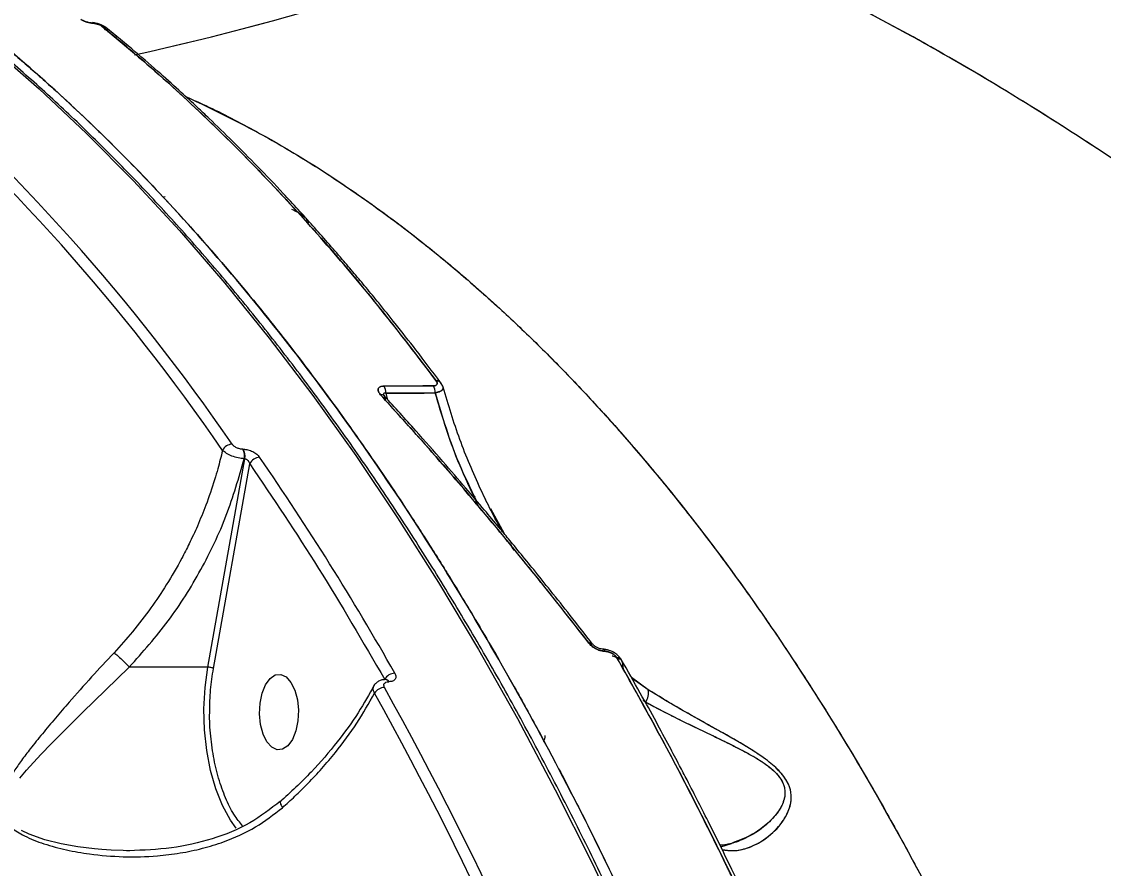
# Model space of a CAD drawing. Header units: millimetres. Extents: x -6234 to 7498, y -6127 to 5103.
# Drawn here: x 3789 to 3917.7, y -1171.7 to -1070.9 of the extents above; entities that cross this region are included whole.
import ezdxf

# ---------------------------------------------------------------- set-up
doc = ezdxf.new("R2010")
doc.units = ezdxf.units.MM
for name, color, linetype in [('DIKOM_ОБЪЕКТ', 7, 'Continuous'), ('DIKOM_РАЗМЕР_ЗОНА', 7, 'Continuous'), ('DIKOM_РАЗМЕР_ОБЪЕКТА', 7, 'Continuous')]:
    doc.layers.add(name, color=color, linetype=linetype)
doc.styles.add('style1', font='arial.ttf', dxfattribs={"width": 0.8})
doc.dimstyles.new('1-50', dxfattribs={"dimtxt": 300, "dimasz": 200, "dimexe": 100, "dimexo": 0, "dimgap": 100, "dimtad": 1, "dimtxsty": 'style1', "dimcen": 200, "dimclrd": 7, "dimclre": 7, "dimclrt": 7, "dimadec": 1, "dimazin": 2, "dimtfac": 1, "dimtmove": 0, "dimatfit": 2, "dimfxl": 0, "dimlwd": 25, "dimlwe": 18, "dimarcsym": 0})

# ---------------------------------------------------------------- blocks, each defined once
blk = doc.blocks.new('*D10')
at = {"layer": 'Defpoints', "color": 0, "transparency": 16777216}
for p in [(5627.97, 903.07), (-3229.39, -1461.51), (5627.97, -5097.58)]:
    blk.add_point(p, dxfattribs=at)
at = {"layer": 'DIKOM_РАЗМЕР_ОБЪЕКТА', "color": 7, "lineweight": 18, "transparency": 16777216}
for p, q in [((5627.97, 903.07), (5627.97, -5197.58)), ((-3229.39, -1461.51), (-3229.39, -5197.58))]:
    blk.add_line(p, q, dxfattribs=at)
at = {"layer": 'DIKOM_РАЗМЕР_ОБЪЕКТА', "color": 7, "lineweight": 25, "transparency": 16777216}
blk.add_line((-3029.39, -5097.58), (5427.97, -5097.58), dxfattribs=at)
at = {"layer": 'DIKOM_РАЗМЕР_ОБЪЕКТА', "color": 7, "transparency": 16777216}
for points in [[(-3029.39, -5064.25), (-3029.39, -5130.92), (-3229.39, -5097.58)], [(5427.97, -5064.25), (5427.97, -5130.92), (5627.97, -5097.58)]]:
    blk.add_solid(points, dxfattribs=at)
at = {"layer": 'DIKOM_РАЗМЕР_ОБЪЕКТА', "color": 7, "lineweight": 40, "transparency": 16777216, "insert": (1488.3, -4844.41), "char_height": 300, "attachment_point": 5, "style": 'style1'}
blk.add_mtext('8850', dxfattribs=at)
blk = doc.blocks.new('*D13')
at = {"layer": 'Defpoints', "color": 0, "transparency": 16777216}
for p in [(7498.07, 1778.2), (-5229.39, -1831.36), (7498.07, -6026.74)]:
    blk.add_point(p, dxfattribs=at)
at = {"layer": 'DIKOM_РАЗМЕР_ЗОНА', "color": 7, "lineweight": 18, "transparency": 16777216}
for p, q in [((7498.07, 1778.2), (7498.07, -6126.74)), ((-5229.39, -1831.36), (-5229.39, -6126.74))]:
    blk.add_line(p, q, dxfattribs=at)
at = {"layer": 'DIKOM_РАЗМЕР_ЗОНА', "color": 7, "lineweight": 25, "transparency": 16777216}
blk.add_line((-5029.39, -6026.74), (7298.07, -6026.74), dxfattribs=at)
at = {"layer": 'DIKOM_РАЗМЕР_ЗОНА', "color": 7, "transparency": 16777216}
for points in [[(-5029.39, -5993.4), (-5029.39, -6060.07), (-5229.39, -6026.74)], [(7298.07, -5993.4), (7298.07, -6060.07), (7498.07, -6026.74)]]:
    blk.add_solid(points, dxfattribs=at)
at = {"layer": 'DIKOM_РАЗМЕР_ЗОНА', "color": 7, "transparency": 16777216, "insert": (1560.69, -5773.56), "char_height": 300, "attachment_point": 5, "style": 'style1'}
blk.add_mtext('12750', dxfattribs=at)

msp = doc.modelspace()

# ---------------------------------------------------------------- linework, layer by layer
at = {"layer": 'DIKOM_ОБЪЕКТ', "color": 7, "linetype": 'Continuous', "lineweight": 15}
for p, q in [((3799.245, -1072.007), (3798.856, -1071.814)), ((3800.465, -1073.07), (3799.245, -1072.007)), ((3799.245, -1072.007), (3799.287, -1072.199)), ((3807.849, -1079.501), (3807.988, -1079.555)), ((3797.503, -1083.333), (3797.506, -1083.378)), ((3798.238, -1084.113), (3798.232, -1084.017)), ((3806.086, -1091.735), (3805.845, -1091.81)), ((3812.249, -1099.034), (3812.302, -1099.018)), ((3832.113, -1114.285), (3837.98, -1114.253)), ((3832.119, -1115.471), (3832.217, -1115.891)), ((3832.151, -1115.451), (3832.127, -1115.448)), ((3832.27, -1115.87), (3832.156, -1115.545)), ((3838.195, -1115.09), (3832.315, -1115.123)), ((3832.315, -1115.123), (3832.475, -1115.81)), ((3832.218, -1115.897), (3832.227, -1115.934)), ((3815.304, -1121.804), (3815.372, -1121.804)), ((3811.145, -1147.735), (3815.553, -1122.934)), ((3815.484, -1122.934), (3815.553, -1122.934)), ((3811.817, -1147.898), (3816.145, -1123.546)), ((3842.818, -1127.372), (3842.929, -1127.519)), ((3846.427, -1131.873), (3844.825, -1128.897)), ((3847.485, -1133.65), (3847.052, -1132.952)), ((3847.634, -1133.837), (3847.162, -1133.086)), ((3856.841, -1145.165), (3856.228, -1144.579)), ((3856.883, -1145.217), (3856.567, -1144.824)), ((3856.884, -1145.216), (3856.598, -1144.854)), ((3801.81, -1147.735), (3801.812, -1147.735)), ((3811.145, -1147.735), (3801.812, -1147.735)), ((3860.435, -1147.149), (3860.568, -1147.969)), ((3846.75, -1148.588), (3846.725, -1148.588)), ((3846.765, -1148.656), (3846.789, -1148.656)), ((3863.541, -1150.429), (3861.541, -1148.957)), ((3863.541, -1150.429), (3861.619, -1149.095)), ((3832.201, -1149.205), (3832.186, -1149.239)), ((3832.343, -1149.215), (3832.296, -1149.215)), ((3832.644, -1149.477), (3832.691, -1149.477)), ((3862.937, -1151.679), (3863.256, -1151.913)), ((3863.256, -1151.913), (3862.942, -1151.687)), ((3815.266, -1166.642), (3814.911, -1166.165)), ((3872.164, -1169.128), (3873.467, -1168.724)), ((3873.633, -1168.673), (3873.642, -1168.67))]:
    msp.add_line(p, q, dxfattribs=at)
at = {"layer": 'DIKOM_ОБЪЕКТ', "color": 7, "linetype": 'Continuous', "lineweight": 15, "flags": 128}
for points in [[(3785.348, -1073.899), (3791.075, -1078.892), (3796.725, -1084.205), (3802.293, -1089.834), (3807.775, -1095.775), (3813.165, -1102.022), (3818.46, -1108.57), (3823.655, -1115.414), (3828.746, -1122.548), (3833.727, -1129.965), (3838.596, -1137.66), (3843.348, -1145.626), (3847.978, -1153.856), (3852.484, -1162.344), (3856.861, -1171.082), (3861.105, -1180.063), (3865.214, -1189.279), (3869.183, -1198.723), (3873.009, -1208.387), (3876.689, -1218.262), (3880.22, -1228.34)], [(3788.778, -1160.972), (3789.573, -1160.021), (3790.412, -1159.081), (3791.34, -1158.089), (3792.515, -1156.869), (3793.735, -1155.631), (3795.08, -1154.286), (3796.281, -1153.097), (3798.969, -1150.466), (3801.81, -1147.735), (3801.81, -1147.735)], [(3814.541, -1166.908), (3813.862, -1165.953), (3812.914, -1164.227), (3812.113, -1162.241), (3811.476, -1160.04), (3811.021, -1157.678), (3810.756, -1155.208), (3810.688, -1152.688), (3810.818, -1150.178), (3811.145, -1147.735)], [(3821.619, -1155.338), (3821.211, -1156.345), (3820.674, -1157.088), (3820.051, -1157.507), (3819.392, -1157.568), (3818.751, -1157.266), (3818.179, -1156.625), (3817.724, -1155.698), (3817.422, -1154.56), (3817.297, -1153.302), (3817.36, -1152.027), (3817.605, -1150.838), (3818.013, -1149.831), (3818.55, -1149.088), (3819.173, -1148.669), (3819.832, -1148.608), (3820.473, -1148.91), (3821.045, -1149.551), (3821.5, -1150.478), (3821.802, -1151.616), (3821.927, -1152.874), (3821.864, -1154.149), (3821.619, -1155.338)], [(3801.879, -1169.586), (3801.631, -1169.588), (3801.615, -1169.588), (3801.478, -1169.587), (3801.095, -1169.582), (3799.643, -1169.533), (3798.55, -1169.461), (3797.659, -1169.381), (3795.681, -1169.13), (3793.713, -1168.769), (3791.776, -1168.278), (3789.917, -1167.619), (3788.998, -1167.176)]]:
    msp.add_lwpolyline(points, dxfattribs=at)
at = {"layer": 'DIKOM_ОБЪЕКТ', "color": 7, "linetype": 'Continuous', "lineweight": 15}
for centre, radius, start, end in [((3728.817, -742.626), 340.289, 282.48974, 292.63305), ((3728.815, -742.623), 340.293, 282.49184, 292.63302), ((3798.586, -1072.095), 0.664, 7.59364, 94.33047), ((3798.582, -1072.117), 0.686, 51.84504, 93.82175), ((3611.099, -1260.403), 244.736, 34.4552, 49.01533), ((3611.791, -1259.962), 245.276, 34.45514, 49.01535), ((3830.796, -1115.046), 1.521, 357.11119, 30.0055), ((3836.653, -1115.04), 1.543, 358.13255, 30.64202), ((3838.408, -1114.225), 0.568, 3.95158, 97.95479), ((3838.393, -1114.276), 0.617, 38.28627, 95.87966), ((3831.798, -1115.783), 0.479, 349.56301, 101.91629), ((3831.788, -1115.836), 0.529, 46.67012, 99.63744), ((3814.096, -1122.523), 1.33, 92.49631, 154.04717), ((3813.906, -1122.607), 1.612, 348.27455, 29.87018), ((3813.974, -1122.607), 1.612, 348.29216, 29.87614), ((3817.364, -1124.069), 1.326, 92.30871, 156.75907), ((3534.324, -1317.71), 343.646, 29.50501, 34.56527), ((3856.586, -1145.337), 0.481, 43.94906, 104.88287), ((3856.582, -1145.359), 0.502, 47.22781, 103.75122), ((3858.048, -1145.958), 0.37, 17.26547, 79.56376), ((3858.047, -1145.959), 0.372, 17.3459, 78.93844), ((3859.917, -1147.132), 0.512, 2.31734, 100.95689), ((3859.893, -1147.208), 0.583, 34.06457, 97.15127), ((3833.444, -1149.877), 1.413, 91.61848, 151.60318), ((3832.21, -1151.592), 1.436, 91.81841, 148.38527), ((3434.551, -1370.662), 454.664, 19.86927, 29.01162), ((3832.249, -1149.64), 0.427, 22.38389, 83.63776), ((3832.297, -1149.639), 0.426, 22.34874, 83.97403), ((3861.356, -1150.778), 2.213, 329.15495, 9.0658), ((3434.185, -1370.888), 453.733, 19.86993, 29.01081)]:
    msp.add_arc(centre, radius, start, end, dxfattribs=at)
for points, knots in [([(4166.399, -1233.658), (4164.904, -1231.525), (4162.138, -1227.576), (4158.292, -1222.182), (4155.117, -1217.774), (4152.521, -1214.205), (4150.27, -1211.13), (4148.118, -1208.212), (4144.619, -1203.499), (4139.76, -1197.041), (4131.891, -1186.784), (4122.286, -1174.602), (4110.184, -1159.786), (4097.231, -1144.544), (4083.433, -1129.004), (4069.683, -1114.205), (4056.024, -1100.174), (4042.503, -1086.937), (4029.029, -1074.399), (4015.633, -1062.587), (4002.351, -1051.535), (3989.208, -1041.264), (3976.249, -1031.81), (3963.512, -1023.202), (3951.036, -1015.463), (3938.846, -1008.612), (3926.972, -1002.661), (3915.439, -997.628), (3904.279, -993.525), (3893.601, -990.394), (3883.418, -988.201), (3873.779, -987.002), (3866.331, -986.611), (3862.284, -986.951), (3861.116, -987.049)], [0, 0, 0, 0, 0.0146523, 0.0271116, 0.0373357, 0.0453146, 0.0520535, 0.0588992, 0.0658591, 0.0853453, 0.1048592, 0.1397031, 0.1745476, 0.2160273, 0.2575095, 0.2990757, 0.3395071, 0.3799116, 0.4203164, 0.4607225, 0.5011281, 0.5415569, 0.582055, 0.6224678, 0.6628785, 0.70329, 0.7437037, 0.78412, 0.8246142, 0.8650705, 0.9046839, 0.9443009, 0.9839199, 1, 1, 1, 1]), ([(4165.857, -1233.959), (4163.309, -1230.334), (4158.09, -1222.906), (4149.934, -1211.667), (4141.297, -1200.057), (4132.553, -1188.631), (4123.747, -1177.435), (4115.291, -1166.972), (4109.276, -1159.722), (4105.852, -1155.656), (4104.768, -1154.372), (4103.678, -1153.087), (4102.584, -1151.8), (4101.485, -1150.512), (4097.656, -1146.041), (4091.298, -1138.741), (4082.612, -1129.051), (4074.569, -1120.321), (4067.182, -1112.508), (4060.459, -1105.566), (4054.406, -1099.454), (4049.026, -1094.131), (4044.32, -1089.56), (4040.452, -1085.863), (4037.355, -1082.941), (4035.031, -1080.771), (4033.449, -1079.305), (4032.579, -1078.503), (4032.243, -1078.194), (4032.105, -1078.067), (4032.046, -1078.012), (4032.02, -1077.989), (4032.009, -1077.978), (4032.004, -1077.974), (4032.002, -1077.972), (4028.246, -1074.767), (4021.411, -1068.26), (4011.009, -1059.436), (4001.19, -1051.318), (3992.178, -1044.237), (3983.966, -1038.054), (3978.257, -1033.932), (3974.531, -1031.314), (3972.664, -1030.017), (3970.823, -1028.753), (3969.007, -1027.52), (3967.217, -1026.317), (3961.612, -1022.597), (3952.362, -1016.764), (3939.772, -1009.574), (3927.735, -1003.458), (3916.228, -998.3), (3908.94, -995.656), (3905.329, -994.346)], [0, 0, 0, 0, 0.0304208, 0.0623319, 0.0957331, 0.1306242, 0.1625618, 0.195653, 0.2257283, 0.2297331, 0.233753, 0.2377887, 0.2418394, 0.2459055, 0.2499867, 0.2842986, 0.3161635, 0.3455816, 0.3725529, 0.3970771, 0.4191545, 0.4387848, 0.4559681, 0.4707046, 0.4811921, 0.4899527, 0.4962338, 0.498574, 0.4995217, 0.4999228, 0.5000965, 0.5001719, 0.5002051, 0.5002198, 0.5002261, 0.5002312, 0.5398575, 0.5779839, 0.6146113, 0.6497391, 0.6794118, 0.7079229, 0.7151986, 0.7223946, 0.7295108, 0.7365477, 0.7435043, 0.7503816, 0.8020668, 0.8528713, 0.902795, 0.951838, 1, 1, 1, 1]), ([(3905.329, -994.346), (3908.846, -995.62), (3915.86, -998.16), (3926.796, -1003.026), (3937.98, -1008.633), (3949.442, -1015.05), (3961.175, -1022.262), (3972.952, -1030.121), (3984.727, -1038.564), (3996.426, -1047.503), (4008.221, -1057.051), (4020.08, -1067.181), (4032.245, -1078.105), (4044.722, -1089.862), (4057.514, -1102.501), (4070.353, -1115.773), (4083.169, -1129.609), (4095.891, -1143.931), (4108.239, -1158.404), (4120.217, -1172.993), (4131.84, -1187.673), (4143.338, -1202.74), (4154.715, -1218.155), (4162.139, -1228.686), (4165.857, -1233.959)], [0, 0, 0, 0, 0.04692669, 0.09357843, 0.14006878, 0.18650874, 0.23300823, 0.27967733, 0.32393901, 0.36818559, 0.41218501, 0.45603159, 0.49981863, 0.54629651, 0.59292135, 0.63980681, 0.68677074, 0.73345108, 0.77995586, 0.82374265, 0.86756426, 0.9115129, 0.95568357, 1, 1, 1, 1]), ([(3904.424, -1314.915), (3903.158, -1308.494), (3900.63, -1295.676), (3896.24, -1276.979), (3891.437, -1258.763), (3886.191, -1241.076), (3880.511, -1223.908), (3874.513, -1207.581), (3868.223, -1192.068), (3861.689, -1177.399), (3854.82, -1163.344), (3847.651, -1149.969), (3840.045, -1137.028), (3831.983, -1124.56), (3823.441, -1112.623), (3814.576, -1101.463), (3805.418, -1091.133), (3796.016, -1081.693), (3786.606, -1073.348), (3777.218, -1066.041), (3767.864, -1059.711), (3758.357, -1054.21), (3748.696, -1049.545), (3738.708, -1045.663), (3728.437, -1042.641), (3717.936, -1040.601), (3708.506, -1039.542), (3702.58, -1039.594), (3700.157, -1039.615)], [0, 0, 0, 0, 0.0400954, 0.0800379, 0.1197785, 0.1594137, 0.1990368, 0.2387418, 0.2763389, 0.3141464, 0.3518219, 0.3893099, 0.426691, 0.4663088, 0.5059894, 0.5458269, 0.5859056, 0.6258808, 0.6656419, 0.7030218, 0.7403758, 0.7777824, 0.8153208, 0.8530729, 0.8931049, 0.9329019, 0.9725618, 1, 1, 1, 1]), ([(3916.411, -1458.505), (3916.397, -1454.968), (3916.376, -1449.841), (3916.239, -1442.078), (3916.066, -1435.11), (3915.775, -1426.798), (3915.378, -1418.063), (3914.859, -1408.915), (3914.214, -1399.484), (3913.439, -1389.846), (3912.529, -1380.059), (3911.484, -1370.169), (3910.301, -1360.211), (3908.979, -1350.214), (3907.52, -1340.202), (3905.921, -1330.196), (3904.185, -1320.213), (3902.31, -1310.271), (3900.298, -1300.383), (3898.149, -1290.562), (3895.866, -1280.821), (3893.448, -1271.17), (3890.898, -1261.62), (3888.218, -1252.181), (3885.408, -1242.863), (3882.471, -1233.673), (3879.409, -1224.621), (3876.224, -1215.715), (3872.917, -1206.962), (3869.493, -1198.37), (3865.951, -1189.946), (3862.295, -1181.697), (3858.529, -1173.629), (3854.653, -1165.748), (3850.67, -1158.061), (3846.585, -1150.573), (3842.398, -1143.29), (3838.114, -1136.217), (3833.734, -1129.36), (3829.261, -1122.722), (3824.699, -1116.31), (3820.05, -1110.126), (3815.317, -1104.176), (3810.502, -1098.464), (3805.609, -1092.994), (3800.641, -1087.768), (3795.599, -1082.792), (3790.487, -1078.067), (3785.307, -1073.599), (3780.063, -1069.389), (3774.755, -1065.442), (3769.387, -1061.76), (3763.962, -1058.344), (3758.48, -1055.208), (3753.231, -1052.465), (3749.792, -1050.907), (3748.213, -1050.192)], [0, 0, 0, 0, 0.0188203, 0.0272905, 0.0413382, 0.0559454, 0.0716291, 0.0880071, 0.1049248, 0.1222587, 0.1399212, 0.1578472, 0.1759879, 0.1943055, 0.2127706, 0.2313597, 0.2500539, 0.2688381, 0.2876992, 0.306627, 0.3256122, 0.3446475, 0.3637262, 0.3828431, 0.4019932, 0.4211724, 0.4403769, 0.4596039, 0.4788505, 0.4981141, 0.5173929, 0.536685, 0.5559886, 0.5753029, 0.5946264, 0.6139584, 0.633298, 0.652645, 0.6719989, 0.69136, 0.7107282, 0.7301036, 0.7494873, 0.76888, 0.7882826, 0.8076968, 0.827124, 0.8465663, 0.8660261, 0.885506, 0.9050094, 0.9245393, 0.9440999, 0.9636954, 0.9833306, 1, 1, 1, 1]), ([(3752.78, -1051.675), (3754.797, -1052.623), (3760.208, -1055.165), (3767.763, -1059.699), (3775.504, -1064.885), (3780.471, -1068.588), (3783.812, -1071.231), (3785.54, -1072.632), (3787.267, -1074.066), (3788.992, -1075.533), (3790.714, -1077.033), (3793.939, -1079.907), (3798.728, -1084.405), (3805.104, -1090.899), (3811.656, -1098.134), (3818.072, -1105.82), (3824.327, -1113.91), (3830.143, -1121.997), (3834.091, -1127.88), (3836.216, -1131.158), (3836.746, -1131.982), (3837.276, -1132.812), (3837.807, -1133.647), (3838.338, -1134.488), (3838.869, -1135.334), (3839.4, -1136.187), (3840.195, -1137.471), (3841.39, -1139.422), (3843.111, -1142.287), (3845.23, -1145.899), (3847.736, -1150.294), (3850.611, -1155.512), (3853.829, -1161.584), (3857.366, -1168.557), (3860.805, -1175.68), (3864.093, -1182.816), (3867.184, -1189.817), (3869.578, -1195.495), (3871.268, -1199.631), (3872.234, -1202.032), (3873.208, -1204.485), (3874.187, -1206.992), (3875.172, -1209.554), (3876.162, -1212.171), (3877.157, -1214.843), (3879.59, -1221.49), (3883.264, -1232.081), (3887.884, -1246.678), (3892.026, -1261.018), (3895.721, -1275.039), (3898.993, -1288.69), (3901.895, -1301.907), (3903.595, -1310.651), (3904.424, -1314.915)], [0, 0, 0, 0, 0.0293874, 0.0788433, 0.1119317, 0.1453743, 0.1541919, 0.1630337, 0.1718999, 0.1807905, 0.1897053, 0.1986444, 0.23105, 0.2650429, 0.3006228, 0.3377897, 0.3718099, 0.4070596, 0.4390959, 0.442294, 0.445501, 0.4487171, 0.4519426, 0.4551774, 0.4584214, 0.4616742, 0.4649364, 0.4730746, 0.483779, 0.4970496, 0.5130234, 0.5316046, 0.5527931, 0.5765889, 0.6029919, 0.6240113, 0.6464332, 0.6702571, 0.6775442, 0.684953, 0.6924835, 0.7001361, 0.7079101, 0.715806, 0.7238234, 0.7319627, 0.7752962, 0.8169489, 0.856921, 0.895212, 0.9318222, 0.9667516, 1, 1, 1, 1]), ([(4064.741, -1226.026), (4060.671, -1221.079), (4052.526, -1211.178), (4040.11, -1196.857), (4027.556, -1182.936), (4014.894, -1169.506), (4002.2, -1156.637), (3989.791, -1144.635), (3977.695, -1133.482), (3965.909, -1123.13), (3954.192, -1113.36), (3942.552, -1104.179), (3930.594, -1095.302), (3918.413, -1086.874), (3906.11, -1079.041), (3894.147, -1072.111), (3882.522, -1066.078), (3871.253, -1060.975), (3860.667, -1056.853), (3854.086, -1054.931), (3850.956, -1054.016)], [0, 0, 0, 0, 0.0553792, 0.1108168, 0.1664571, 0.2224439, 0.2783422, 0.3339096, 0.3861328, 0.4383161, 0.4905822, 0.5430553, 0.5958385, 0.6545406, 0.7129086, 0.7711228, 0.8293613, 0.8878044, 0.9466257, 1, 1, 1, 1]), ([(4064.741, -1226.026), (4063.488, -1224.491), (4060.927, -1221.352), (4056.98, -1216.594), (4052.85, -1211.677), (4048.535, -1206.613), (4044.034, -1201.408), (4039.682, -1196.454), (4036.012, -1192.336), (4033.007, -1189.001), (4030.312, -1186.035), (4027.336, -1182.792), (4024.003, -1179.2), (4020.49, -1175.459), (4017.15, -1171.948), (4014.86, -1169.568), (4013.542, -1168.206), (4012.978, -1167.624), (4012.462, -1167.093), (4011.994, -1166.613), (4011.575, -1166.182), (4009.479, -1164.036), (4005.87, -1160.378), (4000.787, -1155.325), (3995.813, -1150.469), (3990.869, -1145.733), (3985.798, -1140.968), (3981.258, -1136.787), (3977.181, -1133.098), (3973.694, -1129.988), (3970.3, -1127.004), (3966.997, -1124.144), (3963.787, -1121.403), (3960.67, -1118.778), (3955.536, -1114.515), (3948.515, -1108.851), (3939.764, -1102.1), (3931.151, -1095.753), (3922.647, -1089.788), (3914.223, -1084.193), (3905.419, -1078.674), (3896.27, -1073.329), (3886.747, -1068.229), (3877.492, -1063.753), (3868.456, -1059.836), (3862.658, -1057.749), (3859.769, -1056.709)], [0, 0, 0, 0, 0.0179876, 0.0367765, 0.0563658, 0.0767561, 0.0979471, 0.1199378, 0.1380068, 0.1494629, 0.1620316, 0.1757123, 0.1910471, 0.2085283, 0.2246548, 0.2375301, 0.2403655, 0.2429775, 0.2453671, 0.2475337, 0.2494772, 0.2511982, 0.276647, 0.2996037, 0.3217504, 0.3456953, 0.3682721, 0.3922598, 0.4088967, 0.4251311, 0.4409632, 0.4563931, 0.4714206, 0.4860461, 0.50027, 0.5438568, 0.585595, 0.6254872, 0.6683377, 0.7099847, 0.7504313, 0.8008988, 0.850377, 0.899963, 0.9501454, 1, 1, 1, 1]), ([(3797.501, -1071.092), (3797.359, -1071.072), (3797.076, -1071.033), (3796.667, -1070.924), (3796.302, -1070.786), (3796.131, -1070.679), (3796.045, -1070.626)], [0, 0, 0, 0, 0.2496279, 0.4995139, 0.7495271, 1, 1, 1, 1]), ([(3796.045, -1070.626), (3796.143, -1070.686), (3796.337, -1070.804), (3796.84, -1070.986), (3797.251, -1071.052), (3797.501, -1071.092)], [0, 0, 0, 0, 0.281524, 0.5622234, 1, 1, 1, 1]), ([(3799.005, -1071.578), (3798.914, -1071.512), (3798.727, -1071.378), (3798.357, -1071.22), (3797.92, -1071.088), (3797.609, -1071.044), (3797.449, -1071.021)], [0, 0, 0, 0, 0.2276077, 0.4688166, 0.7253088, 1, 1, 1, 1]), ([(3798.536, -1071.433), (3798.478, -1071.393), (3798.362, -1071.314), (3798.102, -1071.214), (3797.807, -1071.134), (3797.603, -1071.106), (3797.501, -1071.092)], [0, 0, 0, 0, 0.2509302, 0.5005638, 0.7502883, 1, 1, 1, 1]), ([(3797.501, -1071.092), (3797.615, -1071.108), (3797.844, -1071.141), (3798.146, -1071.228), (3798.386, -1071.328), (3798.486, -1071.398), (3798.536, -1071.433)], [0, 0, 0, 0, 0.2789797, 0.5583312, 0.7785727, 1, 1, 1, 1]), ([(3838.33, -1113.663), (3836.155, -1110.806), (3831.89, -1105.204), (3825.43, -1097.526), (3818.879, -1090.282), (3812.197, -1083.502), (3805.373, -1077.123), (3800.794, -1073.312), (3798.536, -1071.433)], [0, 0, 0, 0, 0.1733412, 0.3400092, 0.5000004, 0.6710988, 0.8377669, 1, 1, 1, 1]), ([(3798.536, -1071.433), (3801.138, -1073.607), (3806.334, -1077.95), (3813.95, -1085.204), (3821.855, -1093.456), (3830.029, -1102.826), (3835.56, -1110.047), (3838.33, -1113.663)], [0, 0, 0, 0, 0.1870189, 0.3735556, 0.5598975, 0.7796495, 1, 1, 1, 1]), ([(3798.856, -1071.814), (3798.873, -1071.819), (3799.046, -1071.866), (3799.151, -1071.94), (3799.245, -1072.007)], [0, 0, 0, 0, 0.0998004, 1, 1, 1, 1]), ([(3838.835, -1113.844), (3837.863, -1112.55), (3836.082, -1110.181), (3833.625, -1107.046), (3831.645, -1104.582), (3830.018, -1102.6), (3828.572, -1100.869), (3826.472, -1098.398), (3823.661, -1095.189), (3820.306, -1091.521), (3817.109, -1088.166), (3814.171, -1085.197), (3811.772, -1082.862), (3809.742, -1080.939), (3807.822, -1079.159), (3805.373, -1076.954), (3802.381, -1074.35), (3800.19, -1072.551), (3799.006, -1071.578)], [0, 0, 0, 0, 0.0778225, 0.1424734, 0.1940106, 0.2330269, 0.2692141, 0.3060774, 0.3950431, 0.4843545, 0.5601338, 0.6347763, 0.7028453, 0.7371197, 0.7837895, 0.8431278, 0.9151771, 1, 1, 1, 1]), ([(3808.476, -1079.773), (3811.874, -1081.419), (3818.744, -1084.747), (3828.849, -1091.183), (3838.816, -1098.692), (3848.507, -1107.295), (3857.878, -1116.908), (3866.908, -1127.489), (3875.603, -1139.032), (3883.966, -1151.532), (3892.109, -1165.192), (3899.964, -1179.981), (3907.461, -1195.851), (3914.459, -1212.486), (3920.948, -1229.895), (3926.981, -1248.021), (3930.556, -1260.677), (3932.348, -1267.023)], [0, 0, 0, 0, 0.0641661, 0.1297612, 0.1955762, 0.261386, 0.326783, 0.3919663, 0.4571303, 0.522468, 0.5881745, 0.6572389, 0.7258632, 0.7942343, 0.8625697, 0.9310849, 1, 1, 1, 1]), ([(3808.545, -1079.837), (3809.203, -1080.123), (3811.898, -1081.294), (3816.55, -1083.733), (3822.485, -1087.148), (3828.346, -1090.963), (3834.179, -1095.174), (3839.481, -1099.404), (3844.269, -1103.549), (3848.564, -1107.525), (3852.886, -1111.796), (3857.141, -1116.28), (3860.677, -1120.241), (3863.509, -1123.56), (3865.73, -1126.245), (3867.967, -1129.037), (3870.22, -1131.938), (3872.487, -1134.952), (3874.767, -1138.08), (3877.472, -1141.912), (3880.629, -1146.569), (3884.255, -1152.192), (3887.977, -1158.27), (3891.67, -1164.629), (3894.938, -1170.564), (3897.801, -1175.999), (3900.257, -1180.84), (3902.916, -1186.278), (3904.836, -1190.371), (3906.131, -1193.209), (3906.561, -1194.157), (3906.995, -1195.121), (3907.434, -1196.103), (3907.877, -1197.102), (3908.398, -1198.283), (3909.075, -1199.835), (3909.986, -1201.947), (3911.131, -1204.651), (3912.504, -1207.958), (3914.028, -1211.727), (3915.532, -1215.549), (3917.223, -1219.964), (3918.973, -1224.675), (3920.945, -1230.19), (3923.433, -1237.403), (3926.374, -1246.452), (3929.537, -1256.881), (3931.435, -1263.73), (3932.348, -1267.023)], [0, 0, 0, 0, 0.01234328, 0.05057584, 0.08841287, 0.12612879, 0.16439287, 0.20320675, 0.23200007, 0.26137418, 0.29132945, 0.32186743, 0.35118568, 0.36710899, 0.38330846, 0.39978372, 0.41653597, 0.43356395, 0.45086915, 0.46845111, 0.49585406, 0.52463748, 0.55480117, 0.5863464, 0.6164724, 0.63805782, 0.66084366, 0.68157276, 0.70988587, 0.71385327, 0.71788093, 0.72196872, 0.72611661, 0.73032461, 0.73459279, 0.7410035, 0.74979148, 0.76095694, 0.77450101, 0.79042328, 0.80679274, 0.82048371, 0.84303579, 0.86228857, 0.88462367, 0.925919, 0.96437835, 1, 1, 1, 1]), ([(3823.132, -1094.872), (3823.124, -1094.829), (3823.077, -1094.569), (3822.698, -1094.139), (3821.927, -1093.633), (3821.414, -1093.391), (3821.16, -1093.27)], [0, 0, 0, 0, 0.0909869, 0.5511848, 0.7779227, 1, 1, 1, 1]), ([(3832.113, -1114.285), (3831.938, -1114.302), (3831.589, -1114.334), (3831.37, -1114.606), (3831.413, -1114.951), (3831.604, -1115.194), (3831.699, -1115.314)], [0, 0, 0, 0, 0.2497428, 0.499184, 0.7502572, 1, 1, 1, 1]), ([(3831.699, -1115.314), (3831.604, -1115.194), (3831.413, -1114.953), (3831.378, -1114.661), (3831.479, -1114.472), (3831.629, -1114.365), (3831.842, -1114.297), (3832.023, -1114.289), (3832.113, -1114.285)], [0, 0, 0, 0, 0.2482701, 0.4980335, 0.6249995, 0.7486035, 0.8738543, 1, 1, 1, 1]), ([(3837.98, -1114.253), (3836.885, -1114.267), (3834.929, -1114.292), (3832.973, -1114.287), (3832.113, -1114.285)], [0, 0, 0, 0, 0.5600096, 1, 1, 1, 1]), ([(3837.98, -1114.253), (3838.034, -1114.25), (3838.141, -1114.244), (3838.271, -1114.205), (3838.37, -1114.146), (3838.451, -1114.041), (3838.462, -1113.875), (3838.374, -1113.733), (3838.33, -1113.663)], [0, 0, 0, 0, 0.12700855, 0.25113107, 0.37500332, 0.50107183, 0.75060111, 1, 1, 1, 1]), ([(3838.33, -1113.663), (3838.378, -1113.742), (3838.475, -1113.902), (3838.434, -1114.102), (3838.255, -1114.229), (3838.072, -1114.245), (3837.98, -1114.253)], [0, 0, 0, 0, 0.2806223, 0.5601704, 0.7796485, 1, 1, 1, 1]), ([(3839.133, -1114.404), (3839.105, -1114.321), (3839.05, -1114.152), (3838.935, -1113.981), (3838.876, -1113.893)], [0, 0, 0, 0, 0.487501, 1, 1, 1, 1]), ([(3856.462, -1144.872), (3854.772, -1142.704), (3851.471, -1138.471), (3846.509, -1132.366), (3841.568, -1126.471), (3836.628, -1120.765), (3833.321, -1117.108), (3831.699, -1115.314)], [0, 0, 0, 0, 0.2074363, 0.4049711, 0.6038356, 0.8057297, 1, 1, 1, 1]), ([(3831.699, -1115.314), (3834.036, -1117.912), (3838.708, -1123.104), (3846.987, -1132.85), (3852.868, -1140.311), (3856.462, -1144.872)], [0, 0, 0, 0, 0.28010665, 0.55998664, 1, 1, 1, 1]), ([(3832.125, -1115.443), (3832.114, -1115.413), (3832.083, -1115.335), (3832.082, -1115.225), (3832.103, -1115.136), (3832.145, -1115.096), (3832.192, -1115.084), (3832.251, -1115.093), (3832.293, -1115.112), (3832.315, -1115.123)], [0, 0, 0, 0, 0.146046, 0.3863139, 0.5727898, 0.6733284, 0.7725018, 0.8789108, 1, 1, 1, 1]), ([(3832.117, -1115.431), (3832.11, -1115.415), (3832.087, -1115.354), (3832.084, -1115.259), (3832.092, -1115.157), (3832.134, -1115.099), (3832.19, -1115.084), (3832.25, -1115.092), (3832.293, -1115.112), (3832.315, -1115.123)], [0, 0, 0, 0, 0.0810887, 0.3060146, 0.4967665, 0.6601473, 0.7646346, 0.8756201, 1, 1, 1, 1]), ([(3856.921, -1144.99), (3856.034, -1143.848), (3854.371, -1141.708), (3852.035, -1138.764), (3850.032, -1136.271), (3848.362, -1134.22), (3846.988, -1132.548), (3845.594, -1130.867), (3843.905, -1128.847), (3841.679, -1126.223), (3838.954, -1123.064), (3835.725, -1119.391), (3833.398, -1116.826), (3832.151, -1115.451)], [0, 0, 0, 0, 0.1089539, 0.2041368, 0.2855728, 0.3532817, 0.4072713, 0.4524928, 0.5222853, 0.6119088, 0.7213772, 0.8507222, 1, 1, 1, 1]), ([(3832.315, -1115.123), (3833.412, -1115.124), (3835.372, -1115.128), (3837.332, -1115.101), (3838.195, -1115.09)], [0, 0, 0, 0, 0.5600005, 1, 1, 1, 1]), ([(3838.195, -1115.09), (3838.416, -1115.034), (3838.857, -1114.922), (3839.155, -1114.662), (3839.138, -1114.491), (3839.131, -1114.422)], [0, 0, 0, 0, 0.3737519, 0.7460181, 1, 1, 1, 1]), ([(3839.081, -1114.661), (3839.077, -1114.677), (3839.052, -1114.779), (3838.765, -1114.948), (3838.385, -1115.043), (3838.195, -1115.09)], [0, 0, 0, 0, 0.0801438, 0.5396126, 1, 1, 1, 1]), ([(3843.433, -1128.746), (3842.465, -1126.715), (3840.38, -1122.337), (3838.957, -1117.62), (3838.195, -1115.09)], [0, 0, 0, 0, 0.4637014, 1, 1, 1, 1]), ([(3838.195, -1115.09), (3839.036, -1117.911), (3840.363, -1122.358), (3842.384, -1126.44), (3843.123, -1127.932)], [0, 0, 0, 0, 0.6343914, 1, 1, 1, 1]), ([(3846.271, -1131.667), (3846.262, -1131.653), (3845.249, -1130.04), (3843.477, -1126.38), (3841.011, -1120.674), (3839.778, -1116.511), (3839.158, -1114.417)], [0, 0, 0, 0, 0.0027987, 0.3126512, 0.6542634, 1, 1, 1, 1]), ([(3812.9, -1121.941), (3812.72, -1122.673), (3812.434, -1123.838), (3811.789, -1126.017), (3811.008, -1128.302), (3809.973, -1130.843), (3809.001, -1132.946), (3807.799, -1135.295), (3806.311, -1137.863), (3804.351, -1140.781), (3802.281, -1143.492), (3800.737, -1145.195), (3799.991, -1146.017)], [0, 0, 0, 0, 0.0834191, 0.132634, 0.2497649, 0.3471559, 0.4307757, 0.5006423, 0.6321797, 0.7504937, 0.879492, 1, 1, 1, 1]), ([(3815.484, -1122.934), (3815.246, -1122.911), (3814.773, -1122.863), (3814.006, -1122.621), (3813.328, -1122.301), (3813.042, -1122.06), (3812.9, -1121.941)], [0, 0, 0, 0, 0.2536775, 0.5054268, 0.754146, 1, 1, 1, 1]), ([(3815.304, -1121.804), (3815.246, -1121.802), (3815.129, -1121.797), (3814.941, -1121.759), (3814.753, -1121.702), (3814.512, -1121.598), (3814.236, -1121.428), (3814.104, -1121.272), (3814.038, -1121.194)], [0, 0, 0, 0, 0.12583049, 0.25106982, 0.37587233, 0.5013453, 0.75057179, 1, 1, 1, 1]), ([(3815.372, -1121.804), (3815.461, -1121.808), (3815.639, -1121.815), (3815.927, -1121.874), (3816.216, -1121.963), (3816.584, -1122.123), (3817.006, -1122.383), (3817.209, -1122.624), (3817.31, -1122.744)], [0, 0, 0, 0, 0.1253214, 0.2510266, 0.3755218, 0.5013187, 0.7504897, 1, 1, 1, 1]), ([(3801.812, -1147.735), (3803.406, -1145.942), (3806.594, -1142.353), (3810.43, -1136.203), (3813.542, -1129.705), (3814.837, -1125.192), (3815.484, -1122.934)], [0, 0, 0, 0, 0.2502245, 0.5007422, 0.7502462, 1, 1, 1, 1]), ([(3815.553, -1122.934), (3815.583, -1122.937), (3815.646, -1122.943), (3815.745, -1122.986), (3815.846, -1123.054), (3815.962, -1123.17), (3816.076, -1123.337), (3816.122, -1123.476), (3816.145, -1123.546)], [0, 0, 0, 0, 0.1100301, 0.228111, 0.357549, 0.5008011, 0.749998, 1, 1, 1, 1]), ([(3816.145, -1123.546), (3818.901, -1127.634), (3824.412, -1135.812), (3829.604, -1144.741), (3832.201, -1149.205)], [0, 0, 0, 0, 0.500002, 1, 1, 1, 1]), ([(3846.271, -1131.667), (3845.725, -1130.708), (3844.753, -1129.001), (3843.915, -1127.205), (3843.547, -1126.418)], [0, 0, 0, 0, 0.5617523, 1, 1, 1, 1]), ([(3858.402, -1145.848), (3858.219, -1145.828), (3857.854, -1145.787), (3857.299, -1145.558), (3856.804, -1145.249), (3856.576, -1144.998), (3856.462, -1144.872)], [0, 0, 0, 0, 0.2499777, 0.5004418, 0.7507586, 1, 1, 1, 1]), ([(3856.462, -1144.872), (3856.592, -1145.013), (3856.852, -1145.294), (3857.387, -1145.601), (3857.923, -1145.8), (3858.242, -1145.832), (3858.402, -1145.848)], [0, 0, 0, 0, 0.2795228, 0.5596885, 0.7802021, 1, 1, 1, 1]), ([(3858.118, -1145.594), (3858.008, -1145.583), (3857.781, -1145.558), (3857.447, -1145.421), (3857.14, -1145.23), (3856.994, -1145.07), (3856.921, -1144.99)], [0, 0, 0, 0, 0.2392352, 0.4896177, 0.7461584, 1, 1, 1, 1]), ([(3799.991, -1146.017), (3799.093, -1146.985), (3797.24, -1148.98), (3794.946, -1151.579), (3793.014, -1153.818), (3791.465, -1155.665), (3790.117, -1157.336), (3788.995, -1158.808), (3788.047, -1160.154), (3787.248, -1161.453), (3786.721, -1162.574), (3786.462, -1163.45), (3786.335, -1164.373), (3786.5, -1165.317), (3787.093, -1166.211), (3787.72, -1166.822), (3788.483, -1167.362), (3789.755, -1168.067), (3791.705, -1168.831), (3794.321, -1169.525), (3797.48, -1170.077), (3801.104, -1170.372), (3804.718, -1170.284), (3807.857, -1169.902), (3810.499, -1169.352), (3813.535, -1168.411), (3816.838, -1166.945), (3818.987, -1165.277), (3820.026, -1164.47)], [0, 0, 0, 0, 0.0604716, 0.1246576, 0.1657799, 0.2076501, 0.2490783, 0.2812381, 0.3113053, 0.344855, 0.3738878, 0.3903484, 0.4052853, 0.4367079, 0.4521771, 0.4682156, 0.4839577, 0.4996503, 0.5393268, 0.5823079, 0.6251112, 0.6871935, 0.7495453, 0.7916595, 0.8334007, 0.8744714, 0.939278, 1, 1, 1, 1]), ([(3799.991, -1146.017), (3800.13, -1146.127), (3800.415, -1146.353), (3800.92, -1146.812), (3801.417, -1147.299), (3801.682, -1147.592), (3801.81, -1147.735)], [0, 0, 0, 0, 0.2425981, 0.4999041, 0.7572703, 1, 1, 1, 1]), ([(3860.377, -1146.885), (3860.277, -1146.738), (3860.067, -1146.434), (3859.549, -1146.033), (3859.004, -1145.769), (3858.506, -1145.627), (3858.251, -1145.606), (3858.118, -1145.594)], [0, 0, 0, 0, 0.2137236, 0.4457151, 0.7032695, 0.8458755, 1, 1, 1, 1]), ([(3859.82, -1146.629), (3859.747, -1146.53), (3859.603, -1146.332), (3859.237, -1146.082), (3858.89, -1145.934), (3858.605, -1145.863), (3858.469, -1145.853), (3858.402, -1145.848)], [0, 0, 0, 0, 0.2500473, 0.4994434, 0.7491974, 0.8760833, 1, 1, 1, 1]), ([(3858.402, -1145.848), (3858.558, -1145.869), (3858.871, -1145.909), (3859.3, -1146.12), (3859.633, -1146.367), (3859.757, -1146.542), (3859.82, -1146.629)], [0, 0, 0, 0, 0.2789099, 0.5583421, 0.7788063, 1, 1, 1, 1]), ([(3859.247, -1146.383), (3859.26, -1146.386), (3859.442, -1146.422), (3859.679, -1146.543), (3859.977, -1146.69), (3860.076, -1146.79), (3860.123, -1146.838)], [0, 0, 0, 0, 0.0333317, 0.4879133, 0.7565865, 1, 1, 1, 1]), ([(3811.817, -1147.898), (3811.779, -1147.876), (3811.702, -1147.834), (3811.522, -1147.78), (3811.324, -1147.743), (3811.205, -1147.738), (3811.145, -1147.735)], [0, 0, 0, 0, 0.24990046, 0.49982497, 0.74991353, 1, 1, 1, 1]), ([(3860.085, -1146.818), (3860.034, -1146.758), (3859.969, -1146.68), (3859.842, -1146.634), (3859.815, -1146.623)], [0, 0, 0, 0, 0.7825391, 1, 1, 1, 1]), ([(3859.82, -1146.629), (3862.308, -1151.089), (3867.28, -1160.001), (3873.809, -1173.205), (3879.605, -1185.802), (3882.957, -1193.82), (3884.634, -1197.832)], [0, 0, 0, 0, 0.2802028, 0.5599211, 0.7797707, 1, 1, 1, 1]), ([(3884.634, -1197.832), (3883.719, -1195.623), (3882.003, -1191.478), (3879.527, -1185.787), (3877.453, -1181.162), (3875.763, -1177.496), (3874.695, -1175.221), (3874.053, -1173.872), (3873.765, -1173.267), (3873.494, -1172.702), (3873.24, -1172.174), (3873.004, -1171.685), (3871.343, -1168.252), (3868.329, -1162.228), (3864.003, -1154.036), (3861.167, -1149.015), (3859.82, -1146.629)], [0, 0, 0, 0, 0.1208229, 0.2266499, 0.3174814, 0.3821916, 0.4363212, 0.4487502, 0.4604524, 0.4714302, 0.4816812, 0.4912068, 0.5000065, 0.6824331, 0.8490976, 1, 1, 1, 1]), ([(3885.14, -1198.008), (3884.447, -1196.329), (3883.204, -1193.316), (3881.516, -1189.372), (3880.187, -1186.329), (3879.071, -1183.816), (3876.957, -1179.124), (3874.225, -1173.286), (3870.915, -1166.55), (3868.767, -1162.334), (3867.168, -1159.271), (3865.954, -1156.975), (3864.399, -1154.088), (3862.494, -1150.621), (3861.09, -1148.151), (3860.331, -1146.816)], [0, 0, 0, 0, 0.0917609, 0.1646053, 0.2185884, 0.2618715, 0.3060422, 0.4843636, 0.5980495, 0.7029251, 0.7371979, 0.7838671, 0.8432036, 0.9152345, 1, 1, 1, 1]), ([(3811.375, -1153.067), (3811.393, -1152.181), (3811.429, -1150.422), (3811.688, -1148.734), (3811.817, -1147.898)], [0, 0, 0, 0, 0.5040443, 1, 1, 1, 1]), ([(3833.404, -1148.464), (3833.46, -1148.597), (3833.571, -1148.861), (3833.464, -1149.196), (3833.172, -1149.431), (3832.851, -1149.462), (3832.691, -1149.477)], [0, 0, 0, 0, 0.250006, 0.4998073, 0.7495112, 1, 1, 1, 1]), ([(3830.959, -1149.855), (3830.344, -1150.961), (3829.075, -1153.247), (3826.552, -1156.729), (3823.478, -1160.333), (3820.993, -1162.631), (3819.717, -1163.812)], [0, 0, 0, 0, 0.2262621, 0.4674012, 0.7264758, 1, 1, 1, 1]), ([(3830.987, -1150.839), (3830.904, -1150.662), (3830.757, -1150.347), (3830.864, -1150.108), (3830.911, -1150.002)], [0, 0, 0, 0, 0.5596197, 1, 1, 1, 1]), ([(3832.297, -1149.215), (3832.152, -1149.226), (3831.855, -1149.247), (3831.448, -1149.411), (3831.104, -1149.656), (3830.961, -1149.878), (3830.889, -1149.988)], [0, 0, 0, 0, 0.2390653, 0.4886864, 0.7437159, 1, 1, 1, 1]), ([(3832.164, -1150.156), (3832.127, -1150.067), (3832.053, -1149.889), (3832.126, -1149.665), (3832.323, -1149.509), (3832.537, -1149.488), (3832.644, -1149.477)], [0, 0, 0, 0, 0.2500155, 0.4998974, 0.749165, 1, 1, 1, 1]), ([(3872.324, -1169.453), (3872.76, -1169.52), (3873.744, -1169.672), (3875.516, -1169.293), (3877.595, -1168.24), (3879.343, -1166.548), (3880.353, -1164.73), (3880.669, -1163.238), (3880.328, -1161.674), (3879.337, -1160.211), (3877.461, -1158.582), (3874.877, -1156.954), (3871.899, -1155.281), (3868.992, -1153.667), (3866.182, -1152.063), (3864.423, -1150.975), (3863.541, -1150.429)], [0, 0, 0, 0, 0.0664074, 0.1497453, 0.2756872, 0.4028295, 0.4668424, 0.5317019, 0.5754514, 0.6190644, 0.6625715, 0.7312408, 0.7993009, 0.8662942, 0.9329909, 1, 1, 1, 1]), ([(3872.327, -1169.46), (3872.792, -1169.526), (3873.809, -1169.67), (3875.164, -1169.358), (3876.396, -1168.847), (3877.415, -1168.233), (3878.307, -1167.514), (3879.048, -1166.752), (3879.663, -1165.949), (3880.163, -1165.067), (3880.456, -1164.213), (3880.562, -1163.49), (3880.56, -1162.884), (3880.449, -1162.253), (3880.12, -1161.357), (3879.469, -1160.421), (3878.541, -1159.52), (3877.696, -1158.829), (3876.675, -1158.106), (3875.475, -1157.34), (3874.032, -1156.483), (3872.341, -1155.527), (3869.901, -1154.172), (3866.877, -1152.481), (3864.656, -1151.114), (3863.541, -1150.429)], [0, 0, 0, 0, 0.07070658, 0.15480187, 0.21093213, 0.26778992, 0.32361019, 0.3671557, 0.40770737, 0.45282198, 0.49247642, 0.51455772, 0.53490722, 0.55699332, 0.57759757, 0.61989683, 0.64053535, 0.66252437, 0.68800686, 0.71620278, 0.7474636, 0.78777838, 0.83202, 0.91575348, 1, 1, 1, 1]), ([(3820.026, -1164.47), (3820.526, -1164.018), (3821.578, -1163.069), (3823.142, -1161.518), (3824.762, -1159.778), (3826.762, -1157.408), (3828.972, -1154.417), (3830.315, -1152.032), (3830.987, -1150.839)], [0, 0, 0, 0, 0.1088724, 0.2289022, 0.3600866, 0.5024281, 0.7512142, 1, 1, 1, 1]), ([(3863.256, -1151.913), (3863.411, -1151.997), (3863.748, -1152.179), (3864.298, -1152.471), (3865.076, -1152.879), (3865.792, -1153.246), (3866.672, -1153.689), (3867.58, -1154.14), (3868.81, -1154.739), (3870.114, -1155.367), (3871.405, -1155.986), (3872.621, -1156.575), (3873.807, -1157.161), (3874.994, -1157.773), (3876.2, -1158.445), (3877.539, -1159.286), (3878.651, -1160.185), (3879.353, -1161.088), (3879.675, -1161.75), (3879.818, -1162.392), (3879.815, -1162.977), (3879.704, -1163.536), (3879.457, -1164.212), (3879.004, -1164.981), (3878.34, -1165.782), (3877.595, -1166.491), (3876.532, -1167.319), (3875.116, -1168.138), (3873.527, -1168.777), (3872.507, -1168.916), (3872.088, -1168.973)], [0, 0, 0, 0, 0.0133931, 0.0290004, 0.0468252, 0.0787829, 0.0882552, 0.1188408, 0.1522133, 0.18625, 0.2212021, 0.2523936, 0.2798415, 0.3121949, 0.343679, 0.3739765, 0.4210365, 0.444336, 0.4681281, 0.4905322, 0.5152869, 0.5375463, 0.5622486, 0.6085094, 0.655768, 0.7023274, 0.7489866, 0.8424505, 0.9352425, 1, 1, 1, 1]), ([(3863.256, -1151.913), (3864.504, -1152.57), (3866.993, -1153.881), (3870.381, -1155.492), (3873.171, -1156.837), (3875.309, -1157.925), (3877.123, -1158.989), (3878.478, -1160.036), (3879.334, -1161.001), (3879.774, -1161.973), (3879.87, -1163.176), (3879.389, -1164.459), (3878.109, -1166.14), (3876.125, -1167.717), (3874.4, -1168.353), (3873.578, -1168.656)], [0, 0, 0, 0, 0.1143574, 0.2278891, 0.2875658, 0.3470437, 0.4056183, 0.4423997, 0.4785223, 0.5151021, 0.5523813, 0.6282147, 0.7048566, 0.8593858, 1, 1, 1, 1]), ([(3814.911, -1166.165), (3814.734, -1165.937), (3814.164, -1165.209), (3813.344, -1163.575), (3812.491, -1161.31), (3811.849, -1158.729), (3811.482, -1155.977), (3811.331, -1154.053), (3811.374, -1153.093), (3811.375, -1153.067)], [0, 0, 0, 0, 0.080536, 0.2578114, 0.440655, 0.6264148, 0.8121745, 0.9950202, 1, 1, 1, 1]), ([(3851.099, -1156.607), (3851.101, -1156.602), (3851.197, -1156.411), (3851.277, -1156.124), (3851.277, -1155.863), (3851.277, -1155.862)], [0, 0, 0, 0, 0.0258463, 0.9993346, 1, 1, 1, 1]), ([(3819.783, -1163.699), (3818.609, -1164.613), (3816.144, -1166.533), (3811.678, -1168.283), (3806.829, -1169.399), (3803.474, -1169.525), (3801.788, -1169.588)], [0, 0, 0, 0, 0.231183, 0.4851255, 0.7413242, 1, 1, 1, 1]), ([(3819.814, -1163.742), (3819.799, -1163.752), (3819.757, -1163.782), (3819.768, -1163.922), (3819.846, -1164.152), (3819.966, -1164.364), (3820.026, -1164.47)], [0, 0, 0, 0, 0.1481682, 0.4227514, 0.7103989, 1, 1, 1, 1]), ([(3873.633, -1168.673), (3873.108, -1168.824), (3872.565, -1168.981), (3872.066, -1168.898), (3872.05, -1168.895)], [0, 0, 0, 0, 0.9668719, 1, 1, 1, 1])]:
    msp.add_open_spline(points, degree=3, knots=knots, dxfattribs=at)

# ---------------------------------------------------------------- dimensions: what is measured, and where the dimension line sits
at = {"layer": 'DIKOM_РАЗМЕР_ЗОНА'}
dim = msp.add_linear_dim(base=(7498.074, -6026.735), p1=(-5229.391, -1831.362), p2=(7498.074, 1778.201), text='12750', dimstyle='1-50', dxfattribs=at)
dim.commit()
dim.dimension.update_dxf_attribs({"geometry": '*D13', "text_midpoint": (1560.691, -6026.735), "dimtype": 160})
at = {"layer": 'DIKOM_РАЗМЕР_ОБЪЕКТА', "lineweight": 40}
dim = msp.add_linear_dim(base=(5627.969, -5097.582), p1=(-3229.391, -1461.506), p2=(5627.969, 903.069), text='8850', dimstyle='1-50', dxfattribs=at)
dim.commit()
dim.dimension.update_dxf_attribs({"geometry": '*D10', "text_midpoint": (1488.304, -5097.582), "dimtype": 160})

doc.saveas('drawing.dxf')
